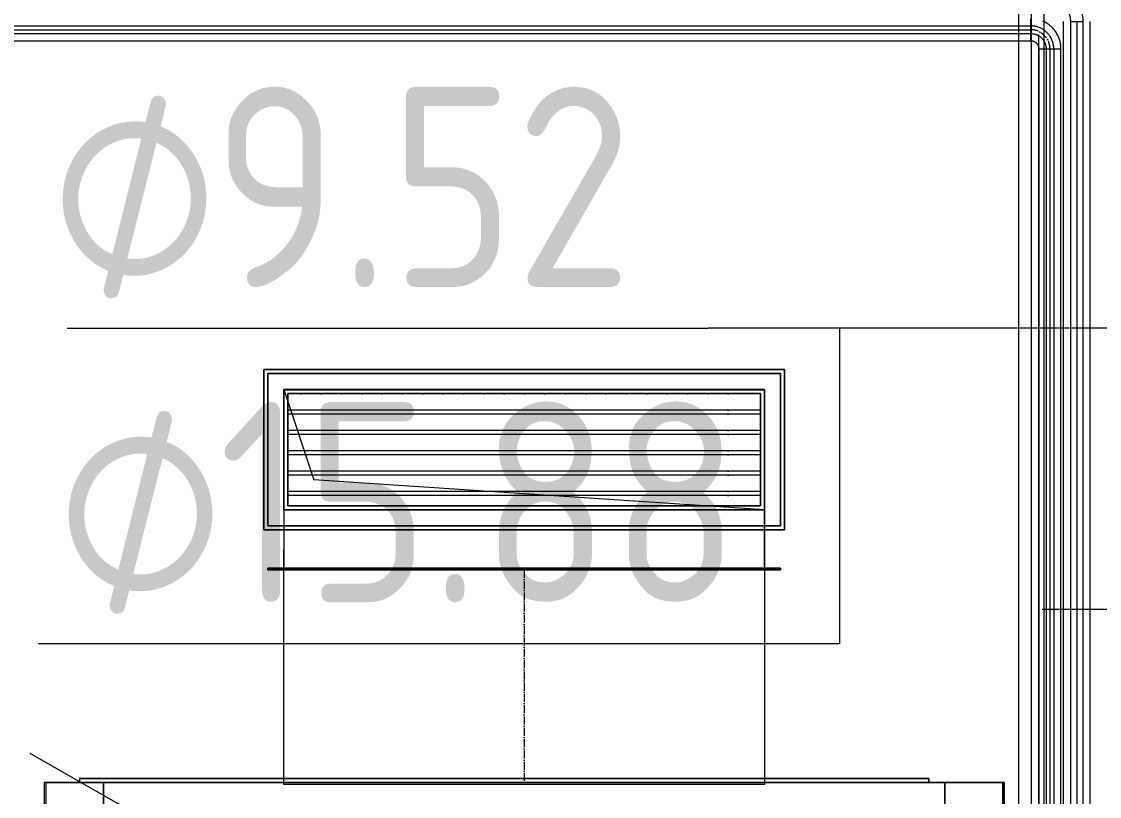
# Model space of a CAD drawing. Header units: millimetres. Extents: x -88595 to 880822, y -1054509 to -148035.
# Drawn here: x 437160 to 438505, y -244565 to -243597 of the extents above; entities that cross this region are included whole.
import ezdxf

# ---------------------------------------------------------------- set-up
doc = ezdxf.new("R2010")
doc.units = ezdxf.units.MM
for name, pattern in [('$7$ADSK_Осевая', [14, 10, -2, 0, -2]), ('$8$ADSK_Осевая', [14, 10, -2, 0, -2]), ('ADSK_Сверху', [4.5, 3, -1.5])]:
    doc.linetypes.add(name, pattern=pattern)
for name, color, linetype, lineweight in [('Воздуховоды', 7, 'Continuous', 18), ('Изоляция', 7, 'Continuous', 18), ('Линии', 7, 'Continuous', 9), ('Марки', 7, 'Continuous', 20), ('Оборудование', 7, 'Continuous', 18), ('Трубопровод', 7, 'Continuous', 18), ('Трубопроводы', 7, 'Continuous', 18)]:
    doc.layers.add(name, color=color, linetype=linetype, lineweight=lineweight)
doc.styles.add('$1$GOST Common_9', font='GOST_Common.ttf', dxfattribs={"width": 0.9, "height": 250})
doc.styles.add('$5$GOST Common', font='GOST_Common.ttf', dxfattribs={"width": 0.9, "height": 250})

# ---------------------------------------------------------------- blocks, each defined once
blk = doc.blocks.new('$0$ADSK_Канальный блок кондиционера1 - AD242MJERAB-3267365-В_Координация_3 этаж ОВ3')
at = {"layer": 'Оборудование', "color": 150, "true_color": 0x0080ff}
for p, q in [((-599, 0), (-599, -72)), ((-597, 0), (-599, 0)), ((-597, 0), (-599, 0)), ((-599, 0), (-599, -72)), ((-597, 0), (-596, 0)), ((-597, 0), (-525, 0)), ((-597, 0), (-597, -72)), ((-525, 0), (-596, 0)), ((505, 5), (-555, 5)), ((-555, 5), (505, 5)), ((-555, 5), (-555, 0)), ((-555, 5), (-555, 0)), ((505, 0), (-555, 0)), ((-555, 0), (505, 0)), ((525, 0), (-525, 0)), ((-525, 0), (525, 0)), ((-525, 0), (-525, -697)), ((-525, 0), (-525, -697)), ((-525, -72), (-525, 0)), ((-525, 0), (-525, -72)), ((505, 0), (505, 5)), ((505, 5), (505, 0)), ((525, -697), (525, 0)), ((525, 0), (525, -697)), ((525, 0), (597, 0)), ((596, 0), (525, 0)), ((525, -72), (525, 0)), ((525, 0), (525, -72)), ((596, 0), (597, 0)), ((599, 0), (597, 0)), ((599, 0), (597, 0)), ((597, 0), (597, -72)), ((599, -72), (599, 0)), ((599, 0), (599, -72)), ((-583, -54), (-583, -38)), ((-583, -38), (-583, -54)), ((-569, -38), (-569, -54)), ((-569, -54), (-569, -38)), ((569, -38), (569, -54)), ((569, -54), (569, -38)), ((583, -54), (583, -38)), ((583, -38), (583, -54)), ((-599, -72), (-597, -72)), ((-599, -72), (-597, -72)), ((-525, -72), (-597, -72)), ((-596, -72), (-597, -72)), ((-596, -72), (-525, -72)), ((525, -72), (596, -72)), ((597, -72), (525, -72)), ((597, -72), (596, -72)), ((597, -72), (599, -72)), ((597, -72), (599, -72)), ((615, -87), (525, -87)), ((525, -87), (525, -287)), ((525, -287), (525, -87)), ((525, -87), (615, -87)), ((615, -287), (615, -87)), ((615, -87), (615, -287)), ((525, -287), (615, -287)), ((615, -287), (525, -287)), ((550, -414.5), (525, -414.5)), ((525, -414.5), (525, -439.5)), ((525, -414.5), (525, -439.5)), ((550, -439.5), (550, -414.5)), ((550, -439.5), (550, -414.5)), ((525, -439.5), (550, -439.5)), ((582, -506.25), (525, -506.25)), ((525, -506.25), (525, -515.75)), ((525, -506.25), (525, -515.75)), ((582, -515.75), (582, -506.25)), ((582, -515.75), (582, -506.25)), ((525, -515.75), (582, -515.75)), ((582, -573.06), (525, -573.06)), ((525, -573.06), (525, -588.94)), ((525, -573.06), (525, -588.94)), ((582, -588.94), (582, -573.06)), ((582, -588.94), (582, -573.06)), ((525, -588.94), (582, -588.94)), ((-599, -645), (-599, -697)), ((-597, -645), (-599, -645)), ((-597, -645), (-599, -645)), ((-599, -645), (-599, -697)), ((-597, -645), (-596, -645)), ((-597, -645), (-525, -645)), ((-597, -645), (-597, -697)), ((-525, -645), (-596, -645)), ((-525, -645), (-525, -697)), ((-525, -697), (-525, -645)), ((525, -645), (597, -645)), ((596, -645), (525, -645)), ((525, -645), (525, -697)), ((525, -697), (525, -645)), ((596, -645), (597, -645)), ((599, -645), (597, -645)), ((599, -645), (597, -645)), ((597, -645), (597, -697)), ((599, -697), (599, -645)), ((599, -645), (599, -697)), ((-583, -679), (-583, -663)), ((-583, -663), (-583, -679)), ((-569, -663), (-569, -679)), ((-569, -679), (-569, -663)), ((569, -663), (569, -679)), ((569, -679), (569, -663)), ((583, -679), (583, -663)), ((583, -663), (583, -679)), ((-599, -697), (-597, -697)), ((-599, -697), (-597, -697)), ((-525, -697), (-597, -697)), ((-596, -697), (-597, -697)), ((-596, -697), (-525, -697)), ((505, -697), (-555, -697)), ((-555, -697), (505, -697)), ((-555, -697), (-555, -720)), ((-555, -697), (-555, -720)), ((525, -697), (-525, -697)), ((-525, -697), (525, -697)), ((505, -720), (505, -697)), ((505, -697), (505, -720)), ((525, -697), (596, -697)), ((597, -697), (525, -697)), ((597, -697), (596, -697)), ((597, -697), (599, -697)), ((597, -697), (599, -697)), ((505, -720), (-555, -720)), ((-555, -720), (505, -720))]:
    blk.add_line(p, q, dxfattribs=at)
for centre, start, end in [((-576, -38), 360, 180), ((-576, -38), 360, 180), ((576, -38), 0, 180), ((576, -38), 0, 180), ((-576, -54), 180, 0), ((-576, -54), 180, 360), ((576, -54), 180, 360), ((576, -54), 180, 0), ((-576, -663), 0, 180), ((-576, -663), 0, 180), ((576, -663), 0, 180), ((576, -663), 0, 180), ((-576, -679), 180, 0), ((-576, -679), 180, 0), ((576, -679), 180, 0), ((576, -679), 180, 0)]:
    blk.add_arc(centre, 7, start, end, dxfattribs=at)
blk = doc.blocks.new('$0$ADSK_МедьПайка_Отвод-гнутая труба - Отвод _гнутая труба_-V35-В_Координация_3 этаж ОВ3')
at = {"layer": 'Трубопроводы', "color": 190, "true_color": 0x8000ff}
for p, q in [((4.8, 23.8), (-4.8, 23.8)), ((4.8, 23.8), (-4.8, 23.8)), ((-23.8, 4.8), (-23.8, -4.8)), ((-23.8, 4.8), (-23.8, -4.8))]:
    blk.add_line(p, q, dxfattribs=at)
at = {"layer": 'Трубопроводы', "color": 190, "true_color": 0x8000ff, "flags": 128}
for points in [[(-23.8, -4.8), (-22.7, -4.7), (-21.5, -4.7), (-20.4, -4.6), (-19.2, -4.4), (-18.1, -4.2), (-17, -3.9), (-15.9, -3.6), (-14.8, -3.3), (-13.7, -2.9), (-12.7, -2.5), (-11.6, -2), (-10.6, -1.5), (-9.6, -1), (-8.6, -0.4), (-7.7, 0.2), (-6.7, 0.9), (-5.8, 1.6), (-5, 2.3), (-4.1, 3.1), (-3.3, 3.9), (-2.5, 4.7), (-1.8, 5.6), (-1.1, 6.5), (-0.4, 7.4), (0.2, 8.4), (0.8, 9.3), (1.4, 10.3), (1.9, 11.4), (2.4, 12.4), (2.8, 13.5), (3.2, 14.5), (3.6, 15.6), (3.9, 16.7), (4.1, 17.8), (4.3, 18.9), (4.5, 20.1), (4.6, 21.2), (4.7, 22.3), (4.8, 23.5), (4.8, 23.8)], [(-4.8, 23.8), (-4.8, 23), (-4.8, 22.3), (-4.9, 21.5), (-5, 20.8), (-5.1, 20), (-5.3, 19.3), (-5.5, 18.5), (-5.7, 17.8), (-6, 17.1), (-6.3, 16.4), (-6.6, 15.7), (-6.9, 15), (-7.3, 14.3), (-7.7, 13.7), (-8.1, 13), (-8.5, 12.4), (-9, 11.8), (-9.5, 11.2), (-10, 10.7), (-10.5, 10.1), (-11.1, 9.6), (-11.7, 9.1), (-12.3, 8.7), (-12.9, 8.2), (-13.5, 7.8), (-14.2, 7.4), (-14.8, 7), (-15.5, 6.7), (-16.2, 6.3), (-16.9, 6.1), (-17.6, 5.8), (-18.3, 5.6), (-19.1, 5.4), (-19.8, 5.2), (-20.6, 5), (-21.3, 4.9), (-22.1, 4.8), (-22.8, 4.8), (-23.6, 4.8), (-23.8, 4.8)]]:
    blk.add_lwpolyline(points, dxfattribs=at)
blk = doc.blocks.new('$0$ADSK_Решетка вентиляционная жалюзийная_Приточная2 - Решетка приточная_Однорядная-4279700-В_Координация_3 этаж ОВ3')
at = {"layer": 'Воздуховоды', "lineweight": 9, "true_color": 0xffffff}
h = blk.add_hatch(dxfattribs=at)
h.set_pattern_fill('FP_29', style=0, pattern_type=2)
h.set_pattern_definition([(180, (7207.025, 25279.722), (3e-15, 25.4), [25.4, 0, 0, 0]), (180, (7207.025, 25284.802), (3e-15, 25.4), [25.4, 0, 0, 0])])
h.paths.add_polyline_path([(7502, 25199.6), (7502, 25339.6), (6912, 25339.6), (6912, 25199.6)])
at = {"layer": 'Воздуховоды', "color": 140, "true_color": 0x1bb3e4}
for p, q in [((6882, 25169.6), (6882, 25369.6)), ((6882, 25369.6), (7532, 25369.6)), ((7532, 25369.6), (6882, 25369.6)), ((6882, 25369.6), (6882, 25169.6)), ((7532, 25369.6), (7532, 25169.6)), ((7532, 25169.6), (7532, 25369.6)), ((6907, 25194.6), (6907, 25344.6)), ((6907, 25344.6), (7507, 25344.6)), ((7507, 25344.6), (6907, 25344.6)), ((6907, 25344.6), (6907, 25194.6)), ((7507, 25344.6), (7507, 25194.6)), ((7507, 25194.6), (7507, 25344.6)), ((7502, 25339.6), (6912, 25339.6)), ((6912, 25339.6), (6912, 25199.6)), ((6912, 25199.6), (6912, 25339.6)), ((6912, 25339.6), (7502, 25339.6)), ((6912, 25199.6), (6912, 25339.6)), ((6912, 25339.6), (7502, 25339.6)), ((7502, 25339.6), (6912, 25339.6)), ((6912, 25339.6), (6912, 25199.6)), ((7502, 25199.6), (7502, 25339.6)), ((7502, 25339.6), (7502, 25199.6)), ((7502, 25339.6), (7502, 25199.6)), ((7502, 25199.6), (7502, 25339.6)), ((6912, 25199.6), (7502, 25199.6)), ((7502, 25199.6), (6912, 25199.6)), ((7502, 25199.6), (6912, 25199.6)), ((6912, 25199.6), (7502, 25199.6)), ((7507, 25194.6), (6907, 25194.6)), ((6907, 25194.6), (7507, 25194.6)), ((7532, 25169.6), (6882, 25169.6)), ((6882, 25169.6), (7532, 25169.6))]:
    blk.add_line(p, q, dxfattribs=at)
blk = doc.blocks.new('$0$ADSK_Отвод_Прямоугольный1 - Стандарт-4055406-В_Координация_3 этаж ОВ3')
at = {"layer": 'Воздуховоды', "color": 140, "true_color": 0x1bb3e4}
for p, q in [((6887, 23876.6), (7527, 23876.6)), ((7527, 23876.6), (6887, 23876.6)), ((6887, 23874.6), (6887, 23876.6)), ((6887, 23876.6), (6887, 23874.6)), ((6887, 23874.6), (7527, 23874.6)), ((7527, 23874.6), (6887, 23874.6)), ((6907, 23851.6), (6907, 23876.6)), ((6907, 23876.6), (7507, 23876.6)), ((7507, 23876.6), (6907, 23876.6)), ((6907, 23876.6), (6907, 23851.6)), ((6907, 23876.6), (7507, 23876.6)), ((7507, 23876.6), (6907, 23876.6)), ((6907, 23874.6), (6907, 23876.6)), ((6907, 23876.6), (6907, 23874.6)), ((6907, 23874.6), (7507, 23874.6)), ((7507, 23874.6), (6907, 23874.6)), ((7507, 23851.6), (7507, 23876.6)), ((7507, 23876.6), (7507, 23851.6)), ((7507, 23876.6), (7507, 23874.6)), ((7507, 23876.6), (7507, 23874.6)), ((7527, 23876.6), (7527, 23874.6)), ((7527, 23876.6), (7527, 23874.6)), ((6907, 23851.6), (6907, 23801.6)), ((6907, 23651.6), (6907, 23851.6)), ((7507, 23801.6), (7507, 23851.6)), ((7507, 23651.6), (7507, 23851.6)), ((7527, 23821.6), (6887, 23821.6)), ((6887, 23821.6), (6887, 23631.6)), ((6887, 23631.6), (6887, 23821.6)), ((6887, 23821.6), (7527, 23821.6)), ((7527, 23631.6), (7527, 23821.6)), ((7527, 23821.6), (7527, 23631.6)), ((6907, 23801.6), (6907, 23651.6)), ((6907, 23801.6), (7507, 23801.6)), ((6907, 23651.6), (6907, 23801.6)), ((6907, 23801.6), (7507, 23801.6)), ((7507, 23801.6), (6907, 23801.6)), ((6907, 23801.6), (6907, 23651.6)), ((7507, 23651.6), (7507, 23801.6)), ((7507, 23801.6), (7507, 23651.6)), ((7507, 23651.6), (7507, 23801.6)), ((6907, 23651.6), (7507, 23651.6)), ((7507, 23651.6), (6907, 23651.6)), ((7507, 23651.6), (6907, 23651.6)), ((6907, 23651.6), (7507, 23651.6)), ((6887, 23631.6), (7527, 23631.6)), ((7527, 23631.6), (6887, 23631.6))]:
    blk.add_line(p, q, dxfattribs=at)
blk = doc.blocks.new('$0$ADSK_M_Трубы - Диаметр_10-3265709-В_Координация_3 этаж ОВ3')
at = {"layer": 'Марки'}
blk.add_line((0, 0), (10, 0), dxfattribs=at)
blk = doc.blocks.new('$0$ADSK_M_Трубы - Диаметр_8-160846-В_Координация_3 этаж ОВ3')
at = {"layer": 'Марки'}
blk.add_line((0, 0), (8, 0), dxfattribs=at)
blk = doc.blocks.new('$0$ADSK_МедьПайка_Отвод-гнутая труба - Отвод _гнутая труба_-V37-В_Координация_3 этаж ОВ3')
at = {"layer": 'Трубопроводы', "color": 134, "true_color": 0x00a6a6}
for p, q in [((7.9, 39.7), (-7.9, 39.7)), ((7.9, 39.7), (-7.9, 39.7)), ((-39.7, 7.9), (-39.7, -7.9)), ((-39.7, 7.9), (-39.7, -7.9))]:
    blk.add_line(p, q, dxfattribs=at)
at = {"layer": 'Трубопроводы', "color": 134, "true_color": 0x00a6a6, "flags": 128}
for points in [[(-39.7, -7.9), (-37.8, -7.9), (-35.9, -7.8), (-34, -7.6), (-32.1, -7.3), (-30.2, -7), (-28.4, -6.6), (-26.5, -6.1), (-24.7, -5.5), (-22.9, -4.9), (-21.1, -4.2), (-19.4, -3.4), (-17.7, -2.6), (-16, -1.6), (-14.4, -0.7), (-12.8, 0.4), (-11.2, 1.5), (-9.7, 2.7), (-8.3, 3.9), (-6.9, 5.2), (-5.5, 6.5), (-4.2, 7.9), (-3, 9.3), (-1.8, 10.8), (-0.7, 12.4), (0.4, 14), (1.4, 15.6), (2.3, 17.2), (3.2, 18.9), (4, 20.7), (4.7, 22.4), (5.4, 24.2), (5.9, 26), (6.4, 27.9), (6.9, 29.7), (7.2, 31.6), (7.5, 33.5), (7.7, 35.4), (7.9, 37.3), (7.9, 39.2), (7.9, 39.7)], [(-7.9, 39.7), (-8, 38.4), (-8, 37.2), (-8.2, 35.9), (-8.3, 34.6), (-8.6, 33.4), (-8.9, 32.2), (-9.2, 30.9), (-9.6, 29.7), (-10, 28.5), (-10.4, 27.3), (-11, 26.2), (-11.5, 25), (-12.1, 23.9), (-12.8, 22.8), (-13.5, 21.8), (-14.2, 20.7), (-15, 19.7), (-15.8, 18.8), (-16.7, 17.8), (-17.6, 16.9), (-18.5, 16.1), (-19.5, 15.2), (-20.5, 14.4), (-21.5, 13.7), (-22.5, 13), (-23.6, 12.3), (-24.7, 11.7), (-25.9, 11.1), (-27, 10.6), (-28.2, 10.1), (-29.4, 9.7), (-30.6, 9.3), (-31.8, 8.9), (-33.1, 8.6), (-34.3, 8.4), (-35.6, 8.2), (-36.8, 8.1), (-38.1, 8), (-39.4, 7.9), (-39.7, 7.9)]]:
    blk.add_lwpolyline(points, dxfattribs=at)
blk = doc.blocks.new('3 этаж')
at = {"layer": 'Линии', "linetype": 'ADSK_Сверху', "ltscale": 100}
blk.add_line((434203.9, 690398.9), (453848.9, 679173.9), dxfattribs=at)

msp = doc.modelspace()

# ---------------------------------------------------------------- linework, layer by layer
at = {"layer": 'Воздуховоды', "color": 140, "true_color": 0x1bb3e4}
for p, q in [((438087.3, -244056.5), (437487.3, -244056.5)), ((437487.3, -244056.5), (437487.3, -244206.5)), ((437487.3, -244056.5), (437524.8, -244169)), ((438087.3, -244206.5), (438087.3, -244056.5)), ((438087.3, -244206.5), (437524.8, -244169)), ((437487.3, -244206.5), (438087.3, -244206.5)), ((438087.3, -244281.5), (437487.3, -244281.5)), ((437487.3, -244549.5), (437487.3, -244281.5)), ((438087.3, -244281.5), (438087.3, -244549.5)), ((438087.3, -244549.5), (437487.3, -244549.5))]:
    msp.add_line(p, q, dxfattribs=at)
at = {"layer": 'Воздуховоды', "color": 140, "linetype": '$7$ADSK_Осевая', "true_color": 0x1bb3e4}
msp.add_line((437787.3, -244281.5), (437787.3, -244549.5), dxfattribs=at)
at = {"layer": 'Изоляция', "color": 190, "true_color": 0x8000ff}
for p, q in [((438419.6, -243620.9), (438419.6, -243593.4)), ((436968, -243602.4), (438419.6, -243602.4)), ((436968, -243607.1), (438419.6, -243607.1)), ((436968, -243611.9), (438419.6, -243611.9)), ((436960, -243620.9), (438419.6, -243620.9)), ((438429.7, -243630.9), (438429.7, -245103.3)), ((438429.7, -243630.9), (438457.2, -243630.9)), ((438457.2, -245103.3), (438457.2, -243630.9))]:
    msp.add_line(p, q, dxfattribs=at)
at = {"layer": 'Изоляция', "color": 134, "true_color": 0x00a6a6}
for p, q in [((438459.9, -243596.8), (438459.9, -245157.4)), ((438493.8, -245157.4), (438493.8, -243596.8))]:
    msp.add_line(p, q, dxfattribs=at)
at = {"layer": 'Изоляция', "color": 190, "true_color": 0x8000ff, "flags": 128}
for points in [[(438457.2, -243630.9), (438457.2, -243629.4), (438457.1, -243627.9), (438456.9, -243626.4), (438456.7, -243625), (438456.5, -243623.5), (438456.1, -243622), (438455.7, -243620.6), (438455.3, -243619.1), (438454.8, -243617.7), (438454.2, -243616.3), (438453.6, -243614.9), (438453, -243613.6), (438452.2, -243612.3), (438451.5, -243611), (438450.6, -243609.7), (438449.8, -243608.5), (438448.8, -243607.3), (438447.9, -243606.2), (438446.9, -243605.1), (438445.8, -243604), (438444.7, -243603), (438443.6, -243602), (438442.4, -243601.1), (438441.2, -243600.2), (438439.9, -243599.3), (438438.7, -243598.5), (438437.3, -243597.8), (438436, -243597.1), (438434.6, -243596.5)], [(438419.6, -243620.9), (438420, -243620.9), (438420.4, -243620.9), (438420.8, -243621), (438421.2, -243621), (438421.6, -243621.1), (438422, -243621.2), (438422.4, -243621.3), (438422.8, -243621.4), (438423.2, -243621.5), (438423.6, -243621.7), (438423.9, -243621.9), (438424.3, -243622), (438424.6, -243622.2), (438425, -243622.4), (438425.3, -243622.7), (438425.6, -243622.9), (438426, -243623.1), (438426.3, -243623.4), (438426.6, -243623.7), (438426.8, -243623.9), (438427.1, -243624.2), (438427.4, -243624.5), (438427.6, -243624.9), (438427.9, -243625.2), (438428.1, -243625.5), (438428.3, -243625.9), (438428.5, -243626.2), (438428.7, -243626.6), (438428.8, -243626.9), (438429, -243627.3), (438429.1, -243627.7), (438429.3, -243628.1), (438429.4, -243628.4), (438429.5, -243628.8), (438429.5, -243629.2), (438429.6, -243629.6), (438429.6, -243630), (438429.7, -243630.4), (438429.7, -243630.8), (438429.7, -243630.9)]]:
    msp.add_lwpolyline(points, dxfattribs=at)
at = {"layer": 'Марки'}
for p, q in [((438519.4, -243979.8), (438016.8, -243979.8)), ((438181, -243979.8), (438181, -244373.6)), ((438433.8, -244330.6), (438616.6, -244330.6))]:
    msp.add_line(p, q, dxfattribs=at)
at = {"layer": 'Трубопровод', "color": 24, "linetype": 'Continuous', "true_color": 0xa52900}
for p, q in [((438404.4, -243479.4), (438404.4, -245025.9)), ((438436.4, -245025.9), (438436.4, -243479.4))]:
    msp.add_line(p, q, dxfattribs=at)
at = {"layer": 'Трубопровод', "color": 24, "true_color": 0xa52900}
msp.add_line((438420.4, -245025.9), (438420.4, -243479.4), dxfattribs=at)
msp.add_line((438420.4, -245025.9), (438420.4, -243479.4), dxfattribs=at)
at = {"layer": 'Трубопровод', "color": 134, "linetype": 'Continuous', "true_color": 0x00a6a6}
for p, q in [((438468.9, -243596.8), (438468.9, -245157.4)), ((438484.8, -245157.4), (438484.8, -243596.8))]:
    msp.add_line(p, q, dxfattribs=at)
at = {"layer": 'Трубопровод', "color": 134, "true_color": 0x00a6a6}
msp.add_line((438476.9, -243596.8), (438476.9, -245157.4), dxfattribs=at)
msp.add_line((438476.9, -243596.8), (438476.9, -245157.4), dxfattribs=at)
at = {"layer": 'Трубопровод', "color": 190, "linetype": 'Continuous', "true_color": 0x8000ff}
for p, q in [((438429.7, -245103.3), (438429.7, -243613.1)), ((438438.7, -243630.9), (438438.7, -245103.3))]:
    msp.add_line(p, q, dxfattribs=at)
at = {"layer": 'Трубопровод', "color": 190, "true_color": 0x8000ff}
for p, q in [((438443.4, -243630.9), (438443.4, -245103.3)), ((438443.4, -243630.9), (438443.4, -245103.3)), ((438448.2, -243630.9), (438448.2, -245103.3)), ((438448.2, -243630.9), (438448.2, -245103.3))]:
    msp.add_line(p, q, dxfattribs=at)
at = {"layer": 'Трубопроводы', "color": 190, "linetype": '$8$ADSK_Осевая', "true_color": 0x8000ff}
msp.add_arc((438419.6, -243630.9), 23.8, 0, 90, dxfattribs=at)

# ---------------------------------------------------------------- block references
at = {"layer": 'Воздуховоды', "color": 140, "true_color": 0x1bb3e4}
msp.add_blockref('$0$ADSK_Решетка вентиляционная жалюзийная_Приточная2 - Решетка приточная_Однорядная-4279700-В_Координация_3 этаж ОВ3', (430580.2, -269401.1), dxfattribs=at)
at = {"layer": 'Воздуховоды', "color": 140, "true_color": 0x1bb3e4, "rotation": 180}
msp.add_blockref('$0$ADSK_Отвод_Прямоугольный1 - Стандарт-4055406-В_Координация_3 этаж ОВ3', (444994.3, -220405), dxfattribs=at)
at = {"layer": 'Марки', "xscale": 99.99999999999993, "yscale": 99.99999999999993, "zscale": 99.99999999999993}
for name, p in [('$0$ADSK_M_Трубы - Диаметр_8-160846-В_Координация_3 этаж ОВ3', (437216.8, -243979.8)), ('$0$ADSK_M_Трубы - Диаметр_10-3265709-В_Координация_3 этаж ОВ3', (437181, -244373.6))]:
    msp.add_blockref(name, p, dxfattribs=at)
at = {"layer": 'Оборудование', "color": 5, "true_color": 0x0000ff}
msp.add_blockref('3 этаж', (-11880.6, -926425.8), dxfattribs=at)
at = {"layer": 'Оборудование', "color": 150, "true_color": 0x0080ff}
msp.add_blockref('$0$ADSK_Канальный блок кондиционера1 - AD242MJERAB-3267365-В_Координация_3 этаж ОВ3', (437787.3, -244547), dxfattribs=at)
at = {"layer": 'Трубопроводы', "color": 134, "true_color": 0x00a6a6, "rotation": 90}
msp.add_blockref('$0$ADSK_МедьПайка_Отвод-гнутая труба - Отвод _гнутая труба_-V37-В_Координация_3 этаж ОВ3', (438476.9, -243557.1), dxfattribs=at)
at = {"layer": 'Трубопроводы', "color": 190, "true_color": 0x8000ff, "rotation": 90}
msp.add_blockref('$0$ADSK_МедьПайка_Отвод-гнутая труба - Отвод _гнутая труба_-V35-В_Координация_3 этаж ОВ3', (438443.4, -243607.1), dxfattribs=at)

# ---------------------------------------------------------------- texts
at = {"layer": 'Марки', "lineweight": 9, "char_height": 250, "attachment_point": 1}
for s, insert, width, style in [('9.52', (437398.4, -243678.3), 663.797, '$5$GOST Common'), ('\\fGOST Common|b0|i0|c254|p34|;\\W.9;⌀', (437196, -243678.3), 245.316, '$1$GOST Common_9'), ('15.88', (437405.9, -244072.1), 800.886, '$5$GOST Common'), ('\\fGOST Common|b0|i0|c254|p34|;\\W.9;⌀', (437203.5, -244072.1), 245.316, '$1$GOST Common_9')]:
    msp.add_mtext(s, dxfattribs=dict(at, insert=insert, width=width, style=style))

doc.saveas('drawing.dxf')
